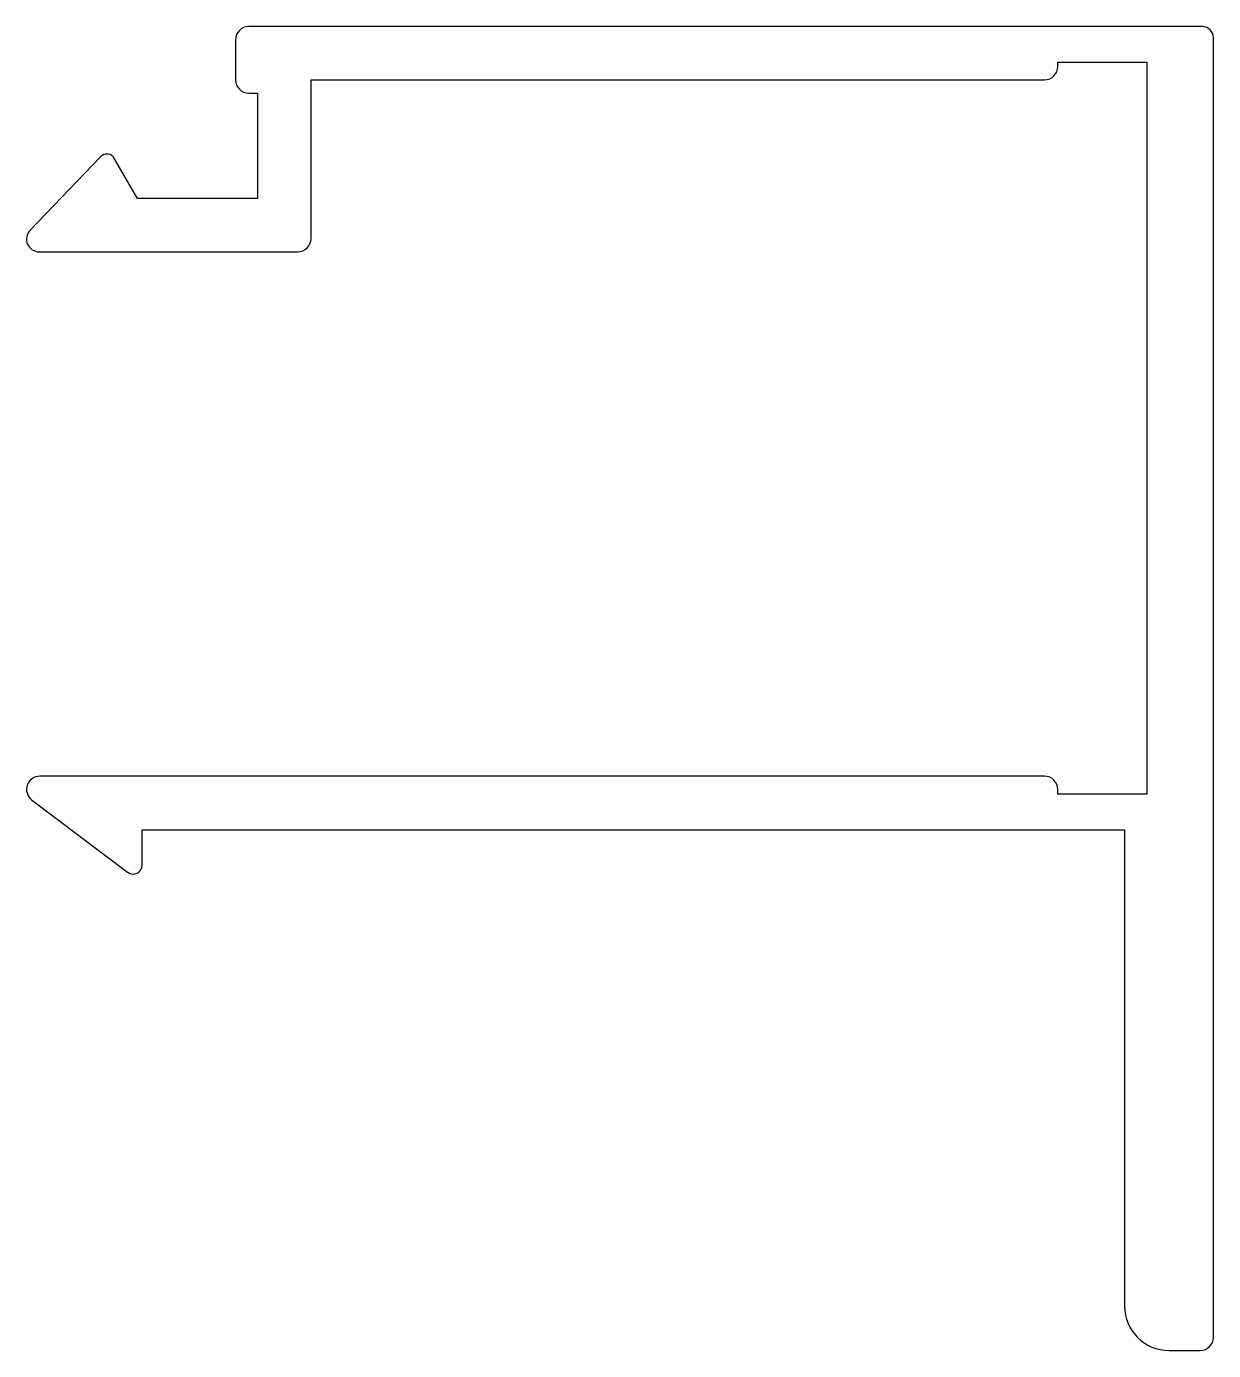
# Model space of a CAD drawing. Extents: x 2418.4 to 2445.1, y 1143.3 to 1173.1.
import ezdxf

# ---------------------------------------------------------------- set-up
doc = ezdxf.new("R2010")
doc.units = 0
doc.layers.get('0').update_dxf_attribs({"linetype": 'CONTINUOUS'})

msp = doc.modelspace()

# ---------------------------------------------------------------- linework, layer by layer
at = {"color": 0}
for p, q in [((2444.809, 1173.133), (2423.359, 1173.133)), ((2423.059, 1172.833), (2423.059, 1171.933)), ((2445.059, 1143.645), (2445.059, 1172.883)), ((2441.559, 1172.233), (2441.559, 1172.333)), ((2441.559, 1172.333), (2443.559, 1172.333)), ((2443.559, 1172.333), (2443.559, 1155.864)), ((2424.759, 1168.363), (2424.759, 1171.933)), ((2424.759, 1171.933), (2441.259, 1171.933)), ((2423.359, 1171.633), (2423.559, 1171.633)), ((2423.559, 1171.633), (2423.559, 1169.263)), ((2420.022, 1170.202), (2418.439, 1168.547)), ((2420.859, 1169.263), (2420.342, 1170.158)), ((2423.559, 1169.263), (2420.859, 1169.263)), ((2418.645, 1168.063), (2424.459, 1168.063)), ((2441.259, 1156.264), (2418.658, 1156.264)), ((2441.559, 1155.864), (2441.559, 1155.964)), ((2443.559, 1155.864), (2441.559, 1155.864)), ((2418.473, 1155.731), (2420.635, 1154.106)), ((2420.959, 1154.263), (2420.959, 1155.063)), ((2420.959, 1155.063), (2443.059, 1155.063)), ((2443.059, 1155.063), (2443.059, 1144.345)), ((2444.059, 1143.345), (2444.759, 1143.345))]:
    msp.add_line(p, q, dxfattribs=at)
for centre, radius, start, end in [((2423.359, 1172.833), 0.3, 90, 180), ((2444.809, 1172.883), 0.25, 0, 90), ((2441.259, 1172.233), 0.3, 270, 0), ((2423.359, 1171.933), 0.3, 180, 270), ((2420.166, 1170.063), 0.2, 28.3849, 136.2603), ((2418.645, 1168.349), 0.286, 136.2603, 270), ((2424.459, 1168.363), 0.3, 270, 0), ((2418.658, 1155.966), 0.299, 90, 231.7681), ((2441.259, 1155.964), 0.3, 0, 90), ((2420.759, 1154.263), 0.2, 231.7681, 0), ((2444.059, 1144.345), 1, 180, 270), ((2444.759, 1143.645), 0.3, 270, 0)]:
    msp.add_arc(centre, radius, start, end, dxfattribs=at)

doc.saveas('drawing.dxf')
